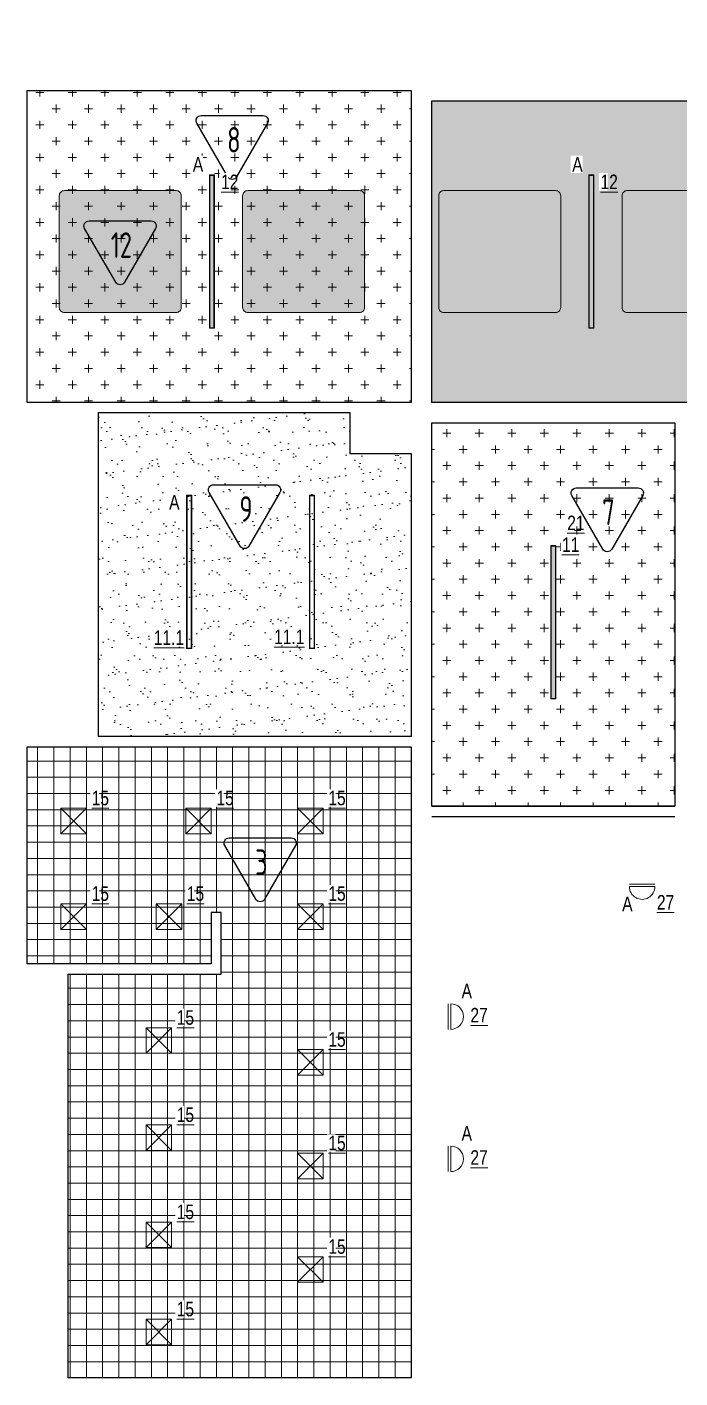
# Model space of a CAD drawing. Header units: millimetres. Extents: x -547274 to 397870, y -45599 to 141350.
# Drawn here: x -194639 to -188259, y 61656 to 74866 of the extents above; entities that cross this region are included whole.
import ezdxf

# ---------------------------------------------------------------- set-up
doc = ezdxf.new("R2010")
doc.units = ezdxf.units.MM
for name, color, linetype, lineweight in [('_ЭОМ_ОБЩ_Освещение_текст тип светильника', 172, 'Continuous', 50), ('_ЭОМ_светильник А', 1, 'Continuous', 35), ('_ЭОМ_светильник Р', 4, 'Continuous', 35), ('АР_Потолки_Штриховка', 252, 'Continuous', 0), ('СИЛА', 1, 'Continuous', 30)]:
    doc.layers.add(name, color=color, linetype=linetype, lineweight=lineweight)
doc.layers.add('X-ref Light Emergency', color=249, linetype='Continuous')
for name, color, linetype, lineweight, true_color in [('АР_Потолок_RAL 095 85 40', 7, 'Continuous', 5, 0xddc87a), ('АР_Потолок_RAL 100 70 20', 7, 'Continuous', 5, 0xb3ac85), ('АР_Потолок_Грильято_черный_50х50', 7, 'Continuous', 5, 0xfa3e00), ('АР_Потолок_Покраска', 7, 'Continuous', 5, 0x007399), ('АР_Потолок_Текстура дерево', 7, 'Continuous', 5, 0xe7bf8e)]:
    doc.layers.add(name, color=color, linetype=linetype, lineweight=lineweight, true_color=true_color)
doc.styles.add('ISOCPEUR', font='isocpeur.ttf', dxfattribs={"height": 800})
doc.styles.add('ГОСТ', font='cad.shx', dxfattribs={"width": 0.8})

# ---------------------------------------------------------------- blocks, each defined once
blk = doc.blocks.new('40 НА 40 ГРИЛЬЯТО ДЛЯ 50')
at = {"color": 0, "linetype": 'ByBlock', "lineweight": -2, "ltscale": 100}
for points in [[(125, -125), (-125, -125), (-125, 125), (125, 125), (125, -125)], [(125, 125), (-125, -125)], [(-125, 125), (125, -125)]]:
    blk.add_lwpolyline(points, dxfattribs=at)
blk = doc.blocks.new('RVE-PLS5070-1500-P')
at = {"color": 0, "linetype": 'ByBlock', "lineweight": -2, "ltscale": 40}
for points in [[(750, -25), (-750, -25), (-750, 25), (750, 25)], [(745, -20), (-745, -20), (-745, 20), (745, 20)]]:
    blk.add_lwpolyline(points, close=True, dxfattribs=at)
blk = doc.blocks.new('НАРУЖНЫЙ СВЕТИЛЬНИК')
at = {"color": 0, "linetype": 'ByBlock', "lineweight": -2}
for p, q in [((0, 250), (0, -250)), ((50, 250), (50, -250))]:
    blk.add_line(p, q, dxfattribs=at)
blk.add_arc((50, 0), 250, 270, 90, dxfattribs=at)

msp = doc.modelspace()

# ---------------------------------------------------------------- hatches: boundary and pattern name
at = {"layer": 'АР_Потолки_Штриховка', "ltscale": 100, "true_color": 0xf8f6b0}
h = msp.add_hatch(color=51, dxfattribs=at)
h.dxf.hatch_style = 1
h.paths.add_polyline_path([(-192852.2, 73415.1), (-192852.2, 71925.1), (-192812.2, 71925.1), (-192812.2, 73415.1)])
h = msp.add_hatch(color=51, dxfattribs=at)
h.dxf.hatch_style = 1
h.paths.add_polyline_path([(-189144.4, 73415.1), (-189144.4, 71925.1), (-189104.4, 71925.1), (-189104.4, 73415.1)])
h = msp.add_hatch(color=51, dxfattribs=at)
h.dxf.hatch_style = 1
h.paths.add_polyline_path([(-189516.4, 69790.7), (-189516.4, 68300.7), (-189476.4, 68300.7), (-189476.4, 69790.7)])
at = {"layer": 'АР_Потолок_RAL 095 85 40', "transparency": 33554687}
h = msp.add_hatch(color=256, dxfattribs=at)
h.dxf.hatch_style = 1
h.paths.add_polyline_path([(-191340.2, 73216.1, 0.4142136), (-191390.2, 73266.1), (-192482.2, 73266.1, 0.4142136), (-192532.2, 73216.1), (-192532.2, 72124.1, 0.4142136), (-192482.2, 72074.1), (-191390.2, 72074.1, 0.4142136), (-191340.2, 72124.1)])
at = {"layer": 'АР_Потолок_RAL 100 70 20', "transparency": 33554687}
h = msp.add_hatch(color=256, dxfattribs=at)
h.dxf.hatch_style = 1
h.paths.add_polyline_path([(-189424.4, 73216.1, 0.4142136), (-189474.4, 73266.1), (-190566.4, 73266.1, 0.4142136), (-190616.4, 73216.1), (-190616.4, 72124.1, 0.4142136), (-190566.4, 72074.1), (-189474.4, 72074.1, 0.4142136), (-189424.4, 72124.1)])
at = {"layer": 'АР_Потолок_Грильято_черный_50х50', "transparency": 33554559}
h = msp.add_hatch(dxfattribs=at)
h.set_pattern_fill('ANSI37', color=256, scale=50, angle=45)
h.set_pattern_definition([(90, (-190883.85, 61655.68), (-158.75, 0), []), (180, (-190883.85, 61655.68), (0, -158.75), [])])
h.paths.add_polyline_path([(-194238.1, 65605.7), (-192741, 65605.7), (-192741, 66205.7), (-192841, 66205.7), (-192841, 65705.7), (-194638.9, 65705.7), (-194638.9, 67826.8), (-190883.9, 67826.8), (-190883.9, 61655.7), (-194238.2, 61655.7)])
at = {"layer": 'АР_Потолок_Покраска'}
h = msp.add_hatch(dxfattribs=at)
h.set_pattern_fill('CROSS', color=256, scale=25)
h.set_pattern_definition([(0, (-402865.63, 36211.22), (158.75, 158.75), [79.375, -238.125]), (90, (-402825.94, 36171.53), (-158.75, 158.75), [79.375, -238.125])])
h.paths.add_polyline_path([(-190683.9, 74144.5), (-186228.9, 74144.5), (-186228.9, 74865.7), (-169118.9, 74865.7), (-169118.9, 74164.5), (-164268.9, 74164.5), (-164268.9, 71195.7), (-190683.9, 71195.7)])
h = msp.add_hatch(dxfattribs=at)
h.set_pattern_fill('CROSS', color=256, scale=25)
h.set_pattern_definition([(0, (-426011, 36443.2), (158.75, 158.75), [79.375, -238.125]), (90, (-425971.32, 36403.51), (-158.75, 158.75), [79.375, -238.125])])
h.paths.add_polyline_path([(-194638.9, 74244.5), (-190883.9, 74244.5), (-190883.9, 71195.7), (-194638.9, 71195.7)])
h = msp.add_hatch(dxfattribs=at)
h.set_pattern_fill('AR-SAND', color=256, scale=5)
h.set_pattern_definition([(37.5, (-399410.6, 36204.57), (-8.00016, 244.70662), [0, -193.04, 0, -215.9, 0, -206.375]), (7.5, (-399410.6, 36204.57), (224.76164, 358.41255), [0, -104.14, 0, -173.99, 0, -66.675]), (327.5, (-399566.8, 36204.57), (395.49619, 0.7186), [0, -63.5, 0, -228.6, 0, -298.45]), (317.5, (-399566.8, 36204.57), (381.7782, 111.46466), [0, -31.75, 0, -149.86, 0, -171.45])])
h.paths.add_polyline_path([(-191483.9, 71095.7), (-191483.8, 70695.4), (-190883.9, 70695.4), (-190883.9, 67926.8), (-193939, 67926.8), (-193939, 71095.7)])
h = msp.add_hatch(dxfattribs=at)
h.set_pattern_fill('CROSS', color=256, scale=25)
h.set_pattern_definition([(0, (-449497.8, 56765.23), (158.75, 158.75), [79.375, -238.125]), (90, (-449458.12, 56725.54), (-158.75, 158.75), [79.375, -238.125])])
h.paths.add_polyline_path([(-190683.9, 70995.7), (-188308.9, 70995.7), (-188308.9, 67245.7), (-190683.9, 67245.7)])
at = {"layer": 'АР_Потолок_Текстура дерево', "transparency": 33554687}
h = msp.add_hatch(color=256, dxfattribs=at)
h.dxf.hatch_style = 1
h.paths.add_polyline_path([(-193132.2, 73216.1, 0.4142136), (-193182.2, 73266.1), (-194274.2, 73266.1, 0.4142136), (-194324.2, 73216.1), (-194324.2, 72124.1, 0.4142136), (-194274.2, 72074.1), (-193182.2, 72074.1, 0.4142136), (-193132.2, 72124.1)])
h = msp.add_hatch(color=256, dxfattribs=at)
h.dxf.hatch_style = 1
h.paths.add_polyline_path([(-187632.4, 73216.1, 0.4142136), (-187682.4, 73266.1), (-188774.4, 73266.1, 0.4142136), (-188824.4, 73216.1), (-188824.4, 72124.1, 0.4142136), (-188774.4, 72074.1), (-187682.4, 72074.1, 0.4142136), (-187632.4, 72124.1)])

# ---------------------------------------------------------------- linework, layer by layer
for points in [[(-190683.9, 74144.5), (-186228.9, 74144.5), (-186228.9, 74865.7), (-169118.9, 74865.7), (-169118.9, 74164.5), (-164268.9, 74164.5), (-164268.9, 71195.7), (-190683.9, 71195.7)], [(-194638.9, 74244.5), (-190883.9, 74244.5), (-190883.9, 71195.7), (-194638.9, 71195.7)], [(-194638.9, 74244.5), (-190883.9, 74244.5), (-190883.9, 71195.7), (-194638.9, 71195.7)], [(-191483.9, 71095.7), (-191483.8, 70695.4), (-190883.8, 70695.4), (-190883.9, 67926.8), (-193939, 67926.8), (-193939, 71095.7)], [(-190683.9, 70995.7), (-188308.9, 70995.7), (-188308.9, 67245.7), (-190683.9, 67245.7)], [(-194238.1, 65605.7), (-192741, 65605.7), (-192741, 66205.7), (-192841, 66205.7), (-192841, 65705.7), (-194638.9, 65705.7), (-194638.9, 67826.8), (-190883.9, 67826.8), (-190883.9, 61655.7), (-194238.2, 61655.7)]]:
    msp.add_lwpolyline(points, close=True)
for points in [[(-192937.7, 74000.3), (-192331.5, 74000.3, -0.5773495), (-192288.2, 73925.3), (-192591.3, 73400.3, -0.5773541), (-192677.9, 73400.3), (-192981, 73925.3, -0.5773491), (-192937.7, 74000.3, -0.0000017)], [(-194032.5, 72970), (-193426.2, 72970, -0.5773495), (-193382.9, 72895), (-193686, 72370, -0.5773541), (-193772.6, 72370), (-194075.8, 72895, -0.5773491), (-194032.5, 72970, -0.0000017)], [(-192816.9, 70389.9), (-192210.7, 70389.9, -0.5773495), (-192167.4, 70314.9), (-192470.5, 69789.9, -0.5773541), (-192557.1, 69789.9), (-192860.2, 70314.9, -0.5773491), (-192816.9, 70389.9, -0.0000017)], [(-189272.4, 70359.3), (-188666.2, 70359.3, -0.5773495), (-188622.9, 70284.3), (-188926, 69759.3, -0.5773541), (-189012.6, 69759.3), (-189315.7, 70284.3, -0.5773491), (-189272.4, 70359.3, -0.0000017)], [(-192664.1, 66936.6), (-192057.9, 66936.6, -0.5773495), (-192014.6, 66861.6), (-192317.7, 66336.6, -0.5773541), (-192404.3, 66336.6), (-192707.4, 66861.6, -0.5773491), (-192664.1, 66936.6, -0.0000017)]]:
    msp.add_lwpolyline(points, format="xyb")
for points in [[(-190683.9, 67245.7), (-188308.9, 67245.7)], [(-190683.9, 67145.7), (-188308.9, 67145.7)]]:
    msp.add_lwpolyline(points)
at = {"layer": 'АР_Потолки_Штриховка', "color": 18, "ltscale": 100, "true_color": 0x000000}
for points in [[(-192857.2, 73420.1), (-192857.2, 71920.1), (-192807.2, 71920.1), (-192807.2, 73420.1)], [(-192852.2, 73415.1), (-192852.2, 71925.1), (-192812.2, 71925.1), (-192812.2, 73415.1)], [(-189149.4, 73420.1), (-189149.4, 71920.1), (-189099.4, 71920.1), (-189099.4, 73420.1)], [(-189144.4, 73415.1), (-189144.4, 71925.1), (-189104.4, 71925.1), (-189104.4, 73415.1)], [(-189521.4, 69795.7), (-189521.4, 68295.7), (-189471.4, 68295.7), (-189471.4, 69795.7)], [(-189516.4, 69790.7), (-189516.4, 68300.7), (-189476.4, 68300.7), (-189476.4, 69790.7)]]:
    msp.add_lwpolyline(points, close=True, dxfattribs=at)
at = {"layer": 'АР_Потолки_Штриховка', "color": 18, "lineweight": 18, "ltscale": 100, "true_color": 0x000000}
for points in [[(-192857.2, 73420.1), (-192857.2, 71920.1), (-192807.2, 71920.1), (-192807.2, 73420.1)], [(-192852.2, 73415.1), (-192852.2, 71925.1), (-192812.2, 71925.1), (-192812.2, 73415.1)], [(-189149.4, 73420.1), (-189149.4, 71920.1), (-189099.4, 71920.1), (-189099.4, 73420.1)], [(-189144.4, 73415.1), (-189144.4, 71925.1), (-189104.4, 71925.1), (-189104.4, 73415.1)], [(-189521.4, 69795.7), (-189521.4, 68295.7), (-189471.4, 68295.7), (-189471.4, 69795.7)], [(-189516.4, 69790.7), (-189516.4, 68300.7), (-189476.4, 68300.7), (-189476.4, 69790.7)]]:
    msp.add_lwpolyline(points, close=True, dxfattribs=at)
at = {"layer": 'АР_Потолки_Штриховка', "color": 18, "ltscale": 100, "true_color": 0x000000}
for points in [[(-194324.2, 72124.1), (-194324.2, 73216.1, -0.4142136), (-194274.2, 73266.1), (-193182.2, 73266.1, -0.4142136), (-193132.2, 73216.1), (-193132.2, 72124.1, -0.4142136), (-193182.2, 72074.1), (-194274.2, 72074.1, -0.4142136)], [(-192532.2, 72124.1), (-192532.2, 73216.1, -0.4142136), (-192482.2, 73266.1), (-191390.2, 73266.1, -0.4142136), (-191340.2, 73216.1), (-191340.2, 72124.1, -0.4142136), (-191390.2, 72074.1), (-192482.2, 72074.1, -0.4142136)], [(-190616.4, 72124.1), (-190616.4, 73216.1, -0.4142136), (-190566.4, 73266.1), (-189474.4, 73266.1, -0.4142136), (-189424.4, 73216.1), (-189424.4, 72124.1, -0.4142136), (-189474.4, 72074.1), (-190566.4, 72074.1, -0.4142136)], [(-188824.4, 72124.1), (-188824.4, 73216.1, -0.4142136), (-188774.4, 73266.1), (-187682.4, 73266.1, -0.4142136), (-187632.4, 73216.1), (-187632.4, 72124.1, -0.4142136), (-187682.4, 72074.1), (-188774.4, 72074.1, -0.4142136)]]:
    msp.add_lwpolyline(points, format="xyb", close=True, dxfattribs=at)
at = {"layer": 'АР_Потолки_Штриховка', "color": 18, "lineweight": 18, "ltscale": 100, "true_color": 0x000000}
for points in [[(-194324.2, 72124.1), (-194324.2, 73216.1, -0.4142136), (-194274.2, 73266.1), (-193182.2, 73266.1, -0.4142136), (-193132.2, 73216.1), (-193132.2, 72124.1, -0.4142136), (-193182.2, 72074.1), (-194274.2, 72074.1, -0.4142136)], [(-192532.2, 72124.1), (-192532.2, 73216.1, -0.4142136), (-192482.2, 73266.1), (-191390.2, 73266.1, -0.4142136), (-191340.2, 73216.1), (-191340.2, 72124.1, -0.4142136), (-191390.2, 72074.1), (-192482.2, 72074.1, -0.4142136)], [(-190616.4, 72124.1), (-190616.4, 73216.1, -0.4142136), (-190566.4, 73266.1), (-189474.4, 73266.1, -0.4142136), (-189424.4, 73216.1), (-189424.4, 72124.1, -0.4142136), (-189474.4, 72074.1), (-190566.4, 72074.1, -0.4142136)], [(-188824.4, 72124.1), (-188824.4, 73216.1, -0.4142136), (-188774.4, 73266.1), (-187682.4, 73266.1, -0.4142136), (-187632.4, 73216.1), (-187632.4, 72124.1, -0.4142136), (-187682.4, 72074.1), (-188774.4, 72074.1, -0.4142136)]]:
    msp.add_lwpolyline(points, format="xyb", close=True, dxfattribs=at)

# ---------------------------------------------------------------- block references
at = {"layer": '_ЭОМ_светильник А', "color": 18, "lineweight": 18, "ltscale": 100, "true_color": 0x000000, "rotation": 270}
for p in [(-192832.2, 72670.1), (-189124.4, 72670.1)]:
    msp.add_blockref('RVE-PLS5070-1500-P', p, dxfattribs=at)
at = {"layer": '_ЭОМ_светильник Р', "color": 18, "lineweight": 18, "ltscale": 100, "true_color": 0x000000, "rotation": 89.99999999999997}
msp.add_blockref('RVE-PLS5070-1500-P', (-189496.4, 69045.7), dxfattribs=at)
at = {"layer": '_ЭОМ_светильник Р', "color": 18, "lineweight": 18, "ltscale": 100, "true_color": 0x000000}
for p in [(-194182.5, 67101.8), (-192963.3, 67101.8), (-191869.9, 67101.8), (-194182.5, 66167.4), (-193252.7, 66167.4), (-191869.9, 66167.4), (-193351.2, 64955.6), (-191869.9, 64741.2), (-193351.2, 64005.6), (-191869.9, 63728.7), (-193351.2, 63055.7), (-191869.9, 62716.2), (-193351.2, 62105.7)]:
    msp.add_blockref('40 НА 40 ГРИЛЬЯТО ДЛЯ 50', p, dxfattribs=at)
at = {"layer": 'X-ref Light Emergency', "color": 18, "linetype": 'ByBlock', "lineweight": 18, "ltscale": 40, "true_color": 0x000000, "rotation": 180}
for p in [(-191869.9, 64741.2), (-191869.9, 63728.7), (-191869.9, 62716.2)]:
    msp.add_blockref('40 НА 40 ГРИЛЬЯТО ДЛЯ 50', p, dxfattribs=at)

# ---------------------------------------------------------------- texts
at = {"char_height": 250, "width": 294.334, "attachment_point": 1, "style": 'ISOCPEUR'}
for s, insert in [('{\\W0.7;8}', (-192684, 73888.2)), ('{\\W0.7;12}', (-193820.4, 72858)), ('{\\W0.7;9}', (-192563.2, 70277.8)), ('{\\W0.7;7}', (-189018.7, 70247.2)), ('{\\W0.7;3}', (-192410.5, 66824.5))]:
    msp.add_mtext(s, dxfattribs=dict(at, insert=insert))
at = {"layer": '_ЭОМ_светильник А', "color": 18, "lineweight": 18, "ltscale": 100, "true_color": 0x000000, "char_height": 142.2, "width": 93.251, "attachment_point": 1, "style": 'ГОСТ', "bg_fill": 3, "box_fill_scale": 1.1, "bg_fill_color": 256, "bg_fill_transparency": 0}
for insert in [(-188823.3, 66362.1), (-190392.5, 65510.6), (-190392.5, 64119.1)]:
    msp.add_mtext('А', dxfattribs=dict(at, insert=insert))

# ---------------------------------------------------------------- next in the draw order: block references
at = {"layer": 'СИЛА', "color": 18, "lineweight": 18, "true_color": 0x000000, "xscale": 0.5, "yscale": 0.5, "zscale": 0.5, "rotation": 270}
msp.add_blockref('НАРУЖНЫЙ СВЕТИЛЬНИК', (-188628.3, 66485.7), dxfattribs=at)
at = {"layer": 'СИЛА', "color": 18, "lineweight": 18, "true_color": 0x000000, "xscale": 0.5, "yscale": 0.5, "zscale": 0.5}
for p in [(-190523.9, 65189.8), (-190523.9, 63798.3)]:
    msp.add_blockref('НАРУЖНЫЙ СВЕТИЛЬНИК', p, dxfattribs=at)

# ---------------------------------------------------------------- next in the draw order: texts
at = {"layer": '_ЭОМ_ОБЩ_Освещение_текст тип светильника', "color": 18, "lineweight": 18, "ltscale": 40, "true_color": 0x000000, "char_height": 142.19, "width": 55.872, "attachment_point": 1, "style": 'ГОСТ', "bg_fill": 3, "box_fill_scale": 1.1, "bg_fill_color": 256, "bg_fill_transparency": 0}
for s, insert in [('{\\L12}', (-192742.6, 73422.6, 0)), ('{\\L12}', (-189034.7, 73422.6, 0)), ('{\\L11}', (-189411.5, 69874.7)), ('{\\L11.1}', (-193400.7, 68965.6)), ('{\\L11.1}', (-192225.2, 68973.5)), ('{\\L15}', (-194007.3, 67397.7)), ('{\\L15}', (-192788.1, 67397.7)), ('{\\L15}', (-191694.7, 67397.7)), ('{\\L15}', (-194007.3, 66463.3)), ('{\\L15}', (-193077.5, 66463.3)), ('{\\L15}', (-191694.7, 66463.3)), ('{\\L15}', (-193176, 65251.5)), ('{\\L15}', (-191694.7, 65037.1)), ('{\\L15}', (-193176, 64301.5)), ('{\\L15}', (-191694.7, 64024.6)), ('{\\L15}', (-193176, 63351.6)), ('{\\L15}', (-191694.7, 63012.1)), ('{\\L15}', (-193176, 62401.6))]:
    msp.add_mtext(s, dxfattribs=dict(at, insert=insert))
at = {"layer": '_ЭОМ_светильник А', "color": 18, "lineweight": 18, "ltscale": 100, "true_color": 0x000000, "char_height": 142.2, "width": 86.044, "attachment_point": 1, "style": 'ГОСТ', "bg_fill": 3, "box_fill_scale": 1.1, "bg_fill_color": 256, "bg_fill_transparency": 0}
for insert in [(-193018.8, 73593.8), (-189311, 73593.8), (-193250.3, 70289.3)]:
    msp.add_mtext('А', dxfattribs=dict(at, insert=insert))

# ---------------------------------------------------------------- next in the draw order: block references
at = {"layer": '_ЭОМ_светильник А', "color": 18, "lineweight": 18, "ltscale": 100, "true_color": 0x000000, "rotation": 269.9999999999999}
msp.add_blockref('RVE-PLS5070-1500-P', (-193054.3, 69537.2), dxfattribs=at)
at = {"layer": '_ЭОМ_светильник Р', "color": 18, "lineweight": 18, "ltscale": 100, "true_color": 0x000000, "rotation": 269.9999999999999}
msp.add_blockref('RVE-PLS5070-1500-P', (-191854.3, 69537.2), dxfattribs=at)

# ---------------------------------------------------------------- next in the draw order: texts
at = {"layer": '_ЭОМ_ОБЩ_Освещение_текст тип светильника', "color": 18, "lineweight": 18, "ltscale": 40, "true_color": 0x000000, "char_height": 142.19, "width": 55.872, "attachment_point": 1, "style": 'ГОСТ', "bg_fill": 3, "box_fill_scale": 1.1, "bg_fill_color": 256, "bg_fill_transparency": 0}
for s, insert in [('{\\L21}', (-189360.2, 70088.1)), ('{\\L27}', (-188484.1, 66378)), ('{\\L27}', (-190306.4, 65274.3)), ('{\\L27}', (-190306.4, 63882.8))]:
    msp.add_mtext(s, dxfattribs=dict(at, insert=insert))

doc.saveas('drawing.dxf')
